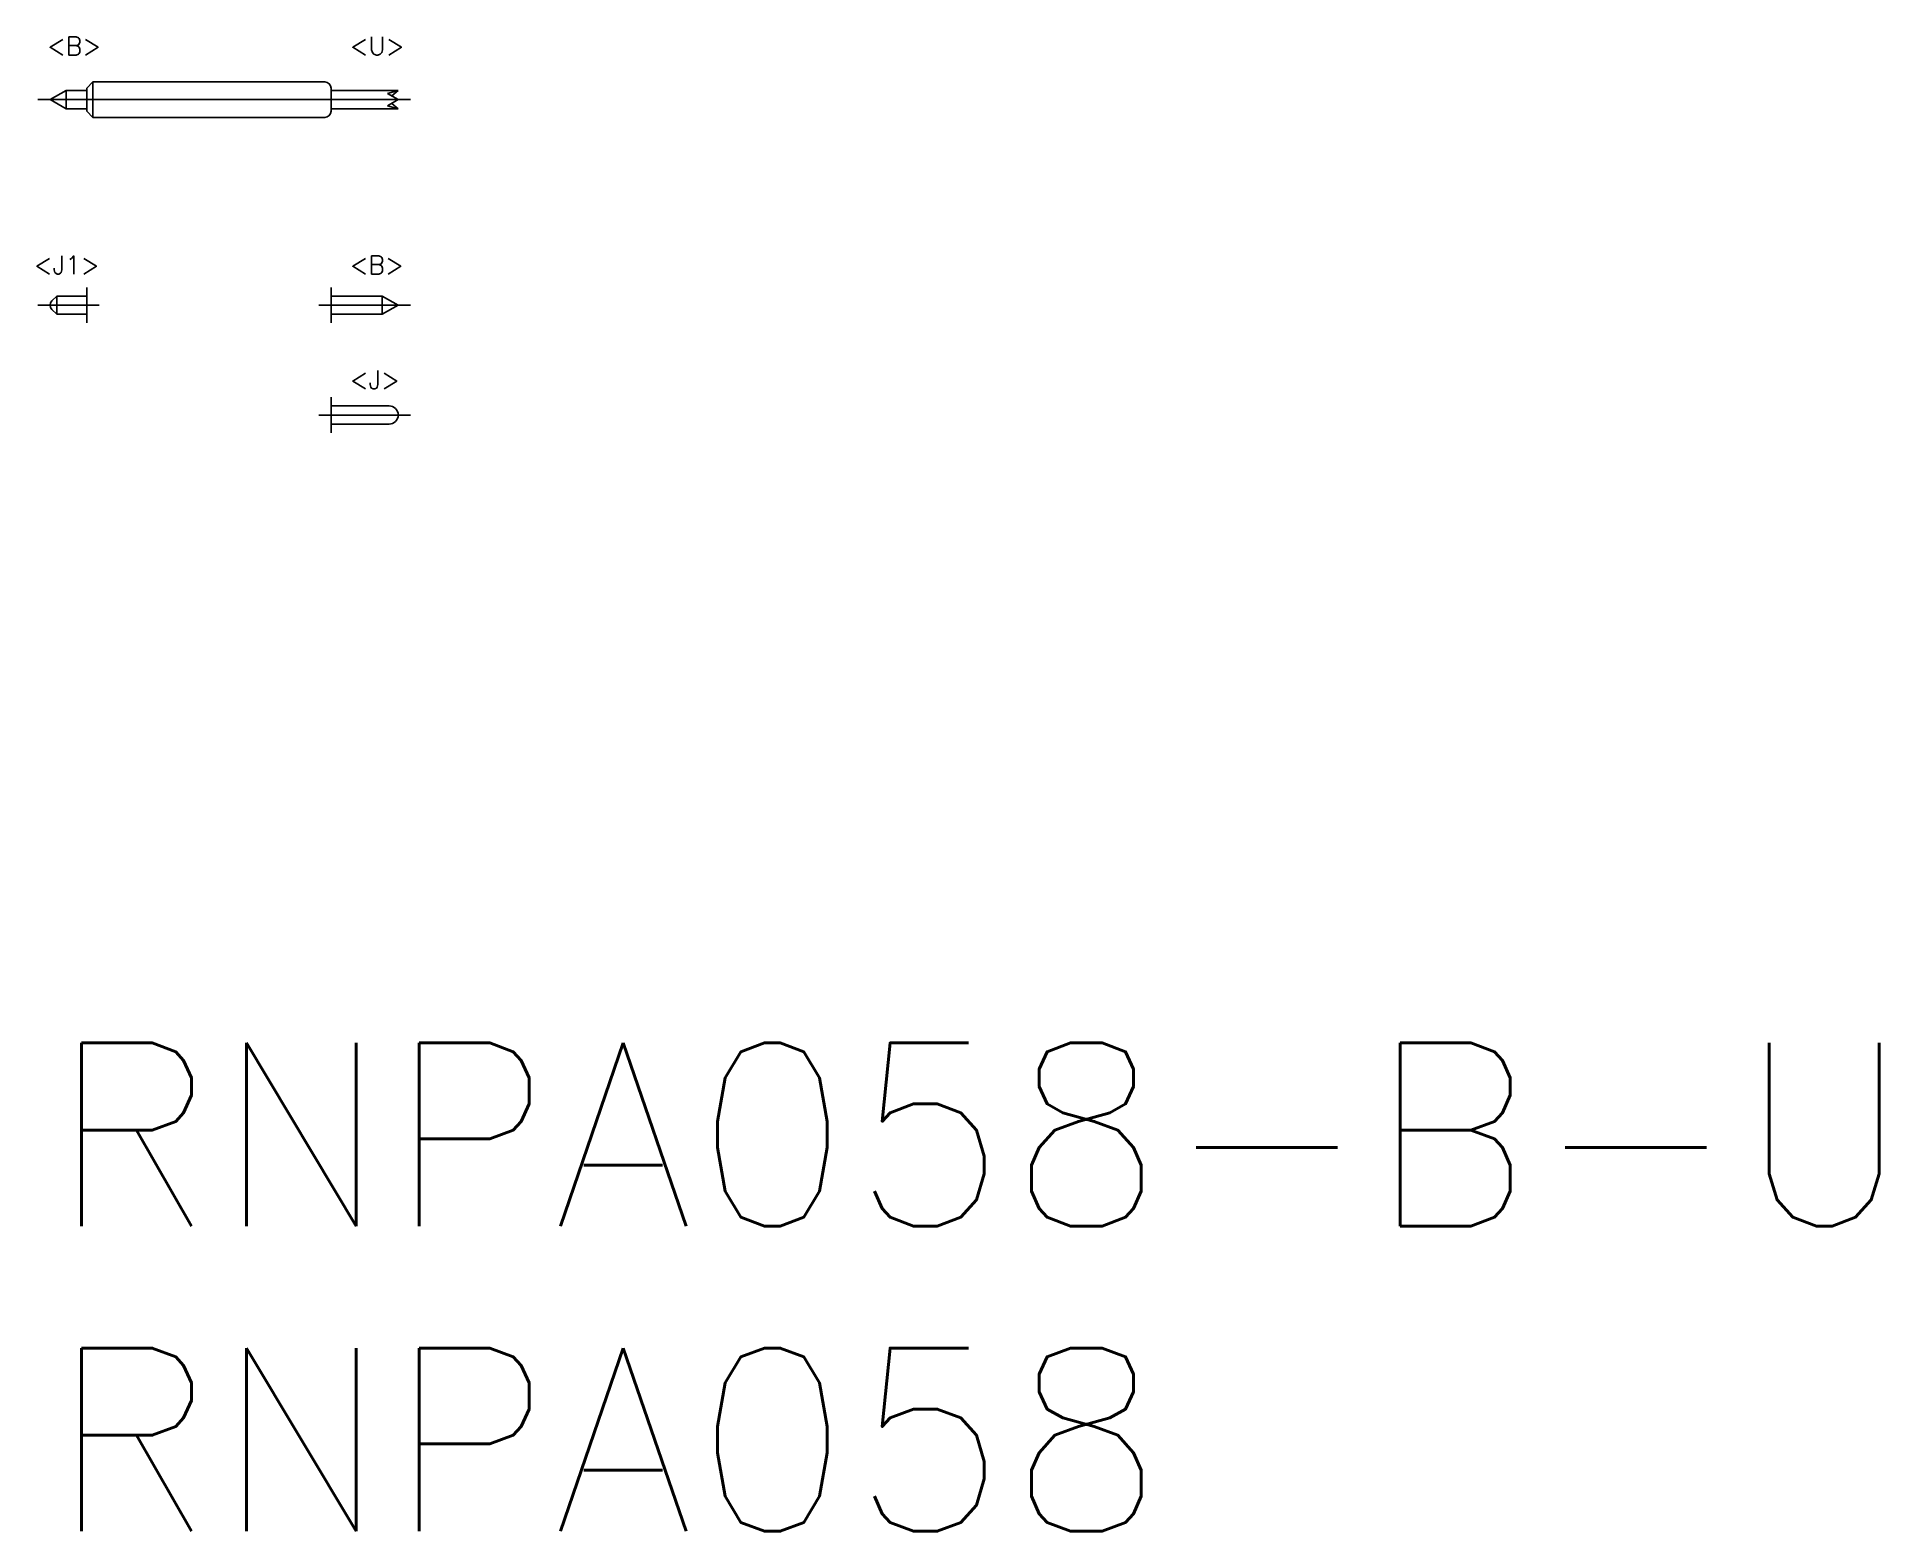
# Model space of a CAD drawing. Extents: x -0.2 to 30, y -8 to 16.5.
import ezdxf

# ---------------------------------------------------------------- set-up
doc = ezdxf.new("R2010")
doc.units = 0
doc.header["$LTSCALE"] = 0.5
doc.linetypes.add('CENTER', pattern=[50.8, 31.75, -6.35, 6.35, -6.35])
for name, color, linetype in [('MSM_CENTER', 1, 'CENTER'), ('MSM_CONTINUOUS', 7, 'CONTINUOUS'), ('MSM_PART_NUMBER', 7, 'CONTINUOUS')]:
    doc.layers.add(name, color=color, linetype=linetype)
doc.styles.get("Standard").update_dxf_attribs({"font": 'txt.shx', "height": 0.3, "bigfont": 'bigfont.shx'})

# ---------------------------------------------------------------- blocks, each defined once
blk = doc.blocks.new('*U13')
at = {"layer": 'MSM_PART_NUMBER'}
blk.add_text('RNPA058-B-U', height=3, dxfattribs=at).set_placement((0, -3))
blk = doc.blocks.new('*U14')
at = {"layer": 'MSM_PART_NUMBER'}
blk.add_text('RNPA058', height=3, dxfattribs=at).set_placement((0, -8))
blk = doc.blocks.new('*U16')
at = {"layer": 'MSM_PART_NUMBER'}
blk.add_text('<J1>', height=0.3, dxfattribs=at).set_placement((-0.27, 12.598))
blk = doc.blocks.new('*U17')
at = {"layer": 'MSM_PART_NUMBER'}
blk.add_text('<B>', height=0.3, dxfattribs=at).set_placement((-0.052, 16.187))
blk = doc.blocks.new('*U18')
at = {"layer": 'MSM_PART_NUMBER'}
blk.add_text('<B>', height=0.3, dxfattribs=at).set_placement((4.905, 12.598))
blk = doc.blocks.new('*U19')
at = {"layer": 'MSM_PART_NUMBER'}
blk.add_text('<U>', height=0.3, dxfattribs=at).set_placement((4.905, 16.187))
blk = doc.blocks.new('*U20')
at = {"layer": 'MSM_PART_NUMBER'}
blk.add_text('<J>', height=0.3, dxfattribs=at).set_placement((4.905, 10.718))

msp = doc.modelspace()

# ---------------------------------------------------------------- linework, layer by layer
at = {"layer": 'MSM_CENTER'}
for p, q in [((5.9, 15.458), (-0.2, 15.458)), ((-0.2, 12.09), (0.8, 12.09)), ((4.4, 12.09), (5.9, 12.09)), ((4.4, 10.29), (5.9, 10.29))]:
    msp.add_line(p, q, dxfattribs=at)
at = {"layer": 'MSM_CONTINUOUS'}
for p, q in [((0.7, 15.748), (0.6, 15.648)), ((4.5, 15.748), (0.7, 15.748)), ((0.7, 15.748), (0.7, 15.168)), ((0, 15.458), (0.26, 15.608)), ((0, 15.458), (0.26, 15.308)), ((0.6, 15.608), (0.26, 15.608)), ((0.26, 15.608), (0.26, 15.308)), ((0.6, 15.268), (0.6, 15.648)), ((4.6, 15.268), (4.6, 15.648)), ((5.7, 15.608), (4.6, 15.608)), ((5.7, 15.608), (5.523, 15.561)), ((5.7, 15.458), (5.523, 15.561)), ((5.7, 15.458), (5.523, 15.356)), ((5.7, 15.608), (5.595, 15.519)), ((5.7, 15.308), (5.595, 15.397)), ((0.6, 15.308), (0.26, 15.308)), ((0.7, 15.168), (0.6, 15.268)), ((4.5, 15.168), (0.7, 15.168)), ((5.7, 15.308), (4.6, 15.308)), ((5.7, 15.308), (5.523, 15.356)), ((0.6, 12.38), (0.6, 11.8)), ((4.6, 12.38), (4.6, 11.8)), ((0.029, 12.161), (0.109, 12.24)), ((0.109, 12.24), (0.6, 12.24)), ((0.109, 12.24), (0.109, 11.94)), ((4.6, 12.24), (5.44, 12.24)), ((5.7, 12.09), (5.44, 12.24)), ((5.44, 12.24), (5.44, 11.94)), ((5.7, 12.09), (5.44, 11.94)), ((0.029, 12.019), (0.109, 11.94)), ((0.109, 11.94), (0.6, 11.94)), ((4.6, 11.94), (5.44, 11.94)), ((4.6, 10.58), (4.6, 10)), ((4.6, 10.44), (5.55, 10.44)), ((4.6, 10.14), (5.55, 10.14))]:
    msp.add_line(p, q, dxfattribs=at)
for centre, radius, start, end in [((4.5, 15.648), 0.1, 0, 90), ((4.5, 15.268), 0.1, 270, 0), ((0.1, 12.09), 0.1, 135, 225), ((5.55, 10.29), 0.15, 270, 90)]:
    msp.add_arc(centre, radius, start, end, dxfattribs=at)

# ---------------------------------------------------------------- block references
for name in ['*U17', '*U19', '*U16', '*U18', '*U20', '*U13', '*U14']:
    msp.add_blockref(name, (0, 0), dxfattribs=at)

doc.saveas('drawing.dxf')
